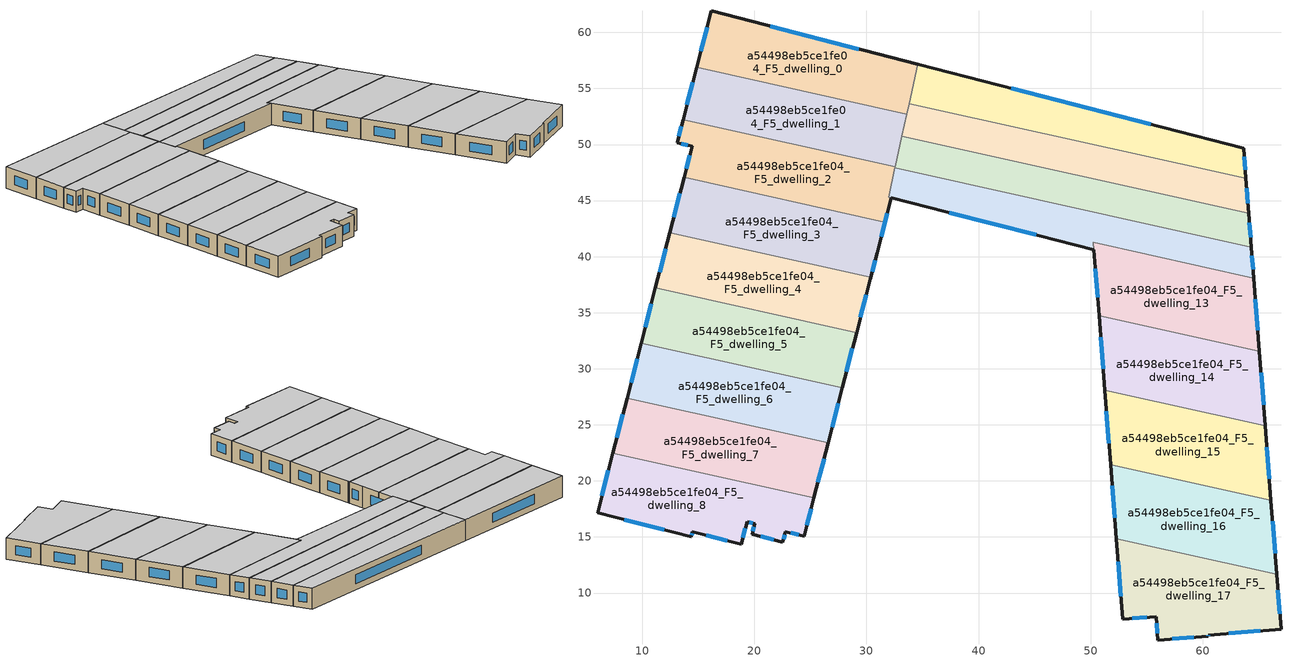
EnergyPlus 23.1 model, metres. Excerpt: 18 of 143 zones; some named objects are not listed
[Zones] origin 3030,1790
a54498eb5ce1fe04_F5_dwelling_0
 floor to a54498eb5ce1fe04_F4_dwelling_0 (EU_floor_Construction): 34.59,57.16 33.61,52.72 14.85,56.88 16.15,61.91 z15
 wall outside (EU_wall_Construction): 34.59,57.16 16.15,61.91 14.85,56.88 z15:18
 wall to a54498eb5ce1fe04_F5_dwelling_1 (EU_wall_Construction): 14.85,56.88 33.61,52.72 z15:18
 wall to a54498eb5ce1fe04_F5_dwelling_9 (EU_wall_Construction): 33.81,53.66 34.59,57.16 z15:18
 wall to a54498eb5ce1fe04_F5_dwelling_10 (EU_wall_Construction): 33.61,52.72 33.81,53.66 z15:18
 window (EU_Window_Construction): 15.78,60.47 15.22,58.32 / 29.32,58.52 21.42,60.55 z15.86:17.14
 ceiling to a54498eb5ce1fe04_F6_dwelling_0 (EU_floor_Construction): 33.61,52.72 34.59,57.16 16.15,61.91 14.85,56.88 z18
a54498eb5ce1fe04_F5_dwelling_1
 floor to a54498eb5ce1fe04_F4_dwelling_1 (EU_floor_Construction): 33.61,52.72 32.56,48 13.65,52.2 14.85,56.88 z15
 wall outside (EU_wall_Construction): 14.85,56.88 13.65,52.2 z15:18
 wall to a54498eb5ce1fe04_F5_dwelling_2 (EU_wall_Construction): 13.65,52.2 32.56,48 z15:18
 wall to a54498eb5ce1fe04_F5_dwelling_11 (EU_wall_Construction): 32.56,48 33.17,50.74 z15:18
 wall to a54498eb5ce1fe04_F5_dwelling_10 (EU_wall_Construction): 33.17,50.74 33.61,52.72 z15:18
 window (EU_Window_Construction): 14.51,55.54 13.99,53.53 z15.86:17.14
 ceiling to a54498eb5ce1fe04_F6_dwelling_1 (EU_floor_Construction): 32.56,48 33.61,52.72 14.85,56.88 13.65,52.2 z18
a54498eb5ce1fe04_F5_dwelling_10
 floor to a54498eb5ce1fe04_F4_dwelling_10 (EU_floor_Construction): 63.84,47 64.08,43.89 33.17,50.74 33.82,53.66 z15
 wall outside (EU_wall_Construction): 64.08,43.89 63.84,47 z15:18
 wall to a54498eb5ce1fe04_F5_dwelling_11 (EU_wall_Construction): 33.17,50.74 64.08,43.89 z15:18
 wall to a54498eb5ce1fe04_F5_dwelling_9 (EU_wall_Construction): 63.84,47 33.82,53.66 z15:18
 window (EU_Window_Construction): 64.02,44.78 63.91,46.11 z15.86:17.14
 ceiling to a54498eb5ce1fe04_F6_dwelling_10 (EU_floor_Construction): 64.08,43.89 63.84,47 33.82,53.66 33.17,50.74 z18
a54498eb5ce1fe04_F5_dwelling_11
 floor to a54498eb5ce1fe04_F4_dwelling_11 (EU_floor_Construction): 64.08,43.89 64.32,40.86 32.54,47.91 33.17,50.74 z15
 wall outside (EU_wall_Construction): 64.32,40.86 64.08,43.89 z15:18
 wall to a54498eb5ce1fe04_F5_dwelling_12 (EU_wall_Construction): 32.54,47.91 64.32,40.86 z15:18
 wall to a54498eb5ce1fe04_F5_dwelling_2 (EU_wall_Construction): 32.56,48 32.54,47.91 z15:18
 window (EU_Window_Construction): 64.25,41.72 64.15,43.02 z15.86:17.14
 ceiling to a54498eb5ce1fe04_F6_dwelling_11 (EU_floor_Construction): 64.32,40.86 64.08,43.89 33.17,50.74 32.54,47.91 z18
a54498eb5ce1fe04_F5_dwelling_12
 floor to a54498eb5ce1fe04_F4_dwelling_12 (EU_floor_Construction): 64.32,40.86 64.53,38.09 50.23,41.26 50.28,40.6 32.22,45.26 31.97,45.31 32.54,47.91 z15
 wall outside (EU_wall_Construction): 64.53,38.09 64.32,40.86 / 32.22,45.26 50.28,40.6 z15:18
 wall to a54498eb5ce1fe04_F5_dwelling_2 (EU_wall_Construction): 32.54,47.91 31.97,45.31 32.22,45.26 z15:18
 wall to a54498eb5ce1fe04_F5_dwelling_13 (EU_wall_Construction): 50.28,40.6 50.23,41.26 64.53,38.09 z15:18
 window (EU_Window_Construction): 64.47,38.88 64.38,40.07 / 37.38,43.93 45.12,41.93 z15.86:17.14
 ceiling to a54498eb5ce1fe04_F6_dwelling_12 (EU_floor_Construction): 64.53,38.09 64.32,40.86 32.54,47.91 31.97,45.31 32.22,45.26 50.28,40.6 50.23,41.26 z18
a54498eb5ce1fe04_F5_dwelling_13
 floor to a54498eb5ce1fe04_F4_dwelling_13 (EU_floor_Construction): 64.53,38.09 65.04,31.54 50.74,34.71 50.23,41.26 z15
 wall outside (EU_wall_Construction): 65.04,31.54 64.53,38.09 / 50.28,40.6 50.74,34.71 z15:18
 wall to a54498eb5ce1fe04_F5_dwelling_14 (EU_wall_Construction): 50.74,34.71 65.04,31.54 z15:18
 window (EU_Window_Construction): 64.9,33.41 64.68,36.22 / 50.41,38.92 50.61,36.4 z15.86:17.14
 ceiling to a54498eb5ce1fe04_F6_dwelling_13 (EU_floor_Construction): 65.04,31.54 64.53,38.09 50.23,41.26 50.74,34.71 z18
a54498eb5ce1fe04_F5_dwelling_14
 floor to a54498eb5ce1fe04_F4_dwelling_14 (EU_floor_Construction): 65.04,31.54 65.56,24.92 51.25,28.09 50.74,34.71 z15
 wall outside (EU_wall_Construction): 50.74,34.71 51.25,28.09 / 65.56,24.92 65.04,31.54 z15:18
 wall to a54498eb5ce1fe04_F5_dwelling_15 (EU_wall_Construction): 51.25,28.09 65.56,24.92 z15:18
 window (EU_Window_Construction): 50.89,32.82 51.11,29.98 / 65.41,26.81 65.19,29.65 z15.86:17.14
 ceiling to a54498eb5ce1fe04_F6_dwelling_14 (EU_floor_Construction): 65.56,24.92 65.04,31.54 50.74,34.71 51.25,28.09 z18
a54498eb5ce1fe04_F5_dwelling_15
 floor to a54498eb5ce1fe04_F4_dwelling_15 (EU_floor_Construction): 65.56,24.92 66.07,18.29 51.77,21.46 51.25,28.09 z15
 wall outside (EU_wall_Construction): 51.25,28.09 51.77,21.46 / 66.07,18.29 65.56,24.92 z15:18
 wall to a54498eb5ce1fe04_F5_dwelling_16 (EU_wall_Construction): 51.77,21.46 66.07,18.29 z15:18
 window (EU_Window_Construction): 51.4,26.19 51.62,23.35 / 65.93,20.18 65.71,23.02 z15.86:17.14
 ceiling to a54498eb5ce1fe04_F6_dwelling_15 (EU_floor_Construction): 66.07,18.29 65.56,24.92 51.25,28.09 51.77,21.46 z18
a54498eb5ce1fe04_F5_dwelling_16
 floor to a54498eb5ce1fe04_F4_dwelling_16 (EU_floor_Construction): 66.07,18.29 66.59,11.66 52.28,14.83 51.77,21.46 z15
 wall outside (EU_wall_Construction): 51.77,21.46 52.28,14.83 / 66.59,11.66 66.07,18.29 z15:18
 wall to a54498eb5ce1fe04_F5_dwelling_17 (EU_wall_Construction): 52.28,14.83 66.59,11.66 z15:18
 window (EU_Window_Construction): 51.92,19.56 52.14,16.72 / 66.44,13.55 66.22,16.39 z15.86:17.14
 ceiling to a54498eb5ce1fe04_F6_dwelling_16 (EU_floor_Construction): 66.59,11.66 66.07,18.29 51.77,21.46 52.28,14.83 z18
a54498eb5ce1fe04_F5_dwelling_17
 floor to a54498eb5ce1fe04_F4_dwelling_17 (EU_floor_Construction): 66.59,11.66 66.97,6.76 60.47,6.25 60.48,6.16 55.99,5.81 55.83,7.9 52.84,7.67 52.28,14.83 z15
 wall outside (EU_wall_Construction): 52.28,14.83 52.84,7.67 55.83,7.9 55.99,5.81 60.48,6.16 60.47,6.25 66.97,6.76 66.59,11.66 z15:18
 window (EU_Window_Construction): 52.44,12.78 52.68,9.71 / 66.86,8.16 66.7,10.26 / 62.33,6.4 65.11,6.62 / 60.47,6.18 60.47,6.23 / 57.27,5.91 59.2,6.06 / 55.88,7.3 55.95,6.41 / 53.69,7.73 54.98,7.83 z15.86:17.14
 ceiling to a54498eb5ce1fe04_F6_dwelling_17 (EU_floor_Construction): 66.97,6.76 66.59,11.66 52.28,14.83 52.84,7.67 55.83,7.9 55.99,5.81 60.48,6.16 60.47,6.25 z18
a54498eb5ce1fe04_F5_dwelling_2
 floor to a54498eb5ce1fe04_F4_dwelling_2 (EU_floor_Construction): 32.56,48 31.97,45.31 32.22,45.26 30.95,40.37 31.65,43.08 13.73,47.07 14.44,49.84 13.12,50.18 13.65,52.2 z15
 wall outside (EU_wall_Construction): 13.65,52.2 13.12,50.18 14.44,49.84 13.73,47.07 / 30.96,40.37 32.22,45.26 z15:18
 wall to a54498eb5ce1fe04_F5_dwelling_3 (EU_wall_Construction): 13.73,47.07 31.65,43.08 30.95,40.37 z15:18
 window (EU_Window_Construction): 14.24,49.05 13.93,47.86 / 13.5,50.08 14.07,49.94 / 13.5,51.62 13.27,50.76 / 31.32,41.77 31.86,43.86 z15.86:17.14
 ceiling to a54498eb5ce1fe04_F6_dwelling_2 (EU_floor_Construction): 30.96,40.37 32.22,45.26 31.97,45.31 32.56,48 13.65,52.2 13.12,50.18 14.44,49.84 13.73,47.07 31.65,43.08 z18
a54498eb5ce1fe04_F5_dwelling_3
 floor to a54498eb5ce1fe04_F4_dwelling_3 (EU_floor_Construction): 31.65,43.08 30.95,40.36 30.34,37.97 30.38,38.15 12.45,42.12 13.73,47.07 z15
 wall outside (EU_wall_Construction): 13.73,47.07 12.45,42.12 / 30.34,37.97 30.95,40.36 z15:18
 wall to a54498eb5ce1fe04_F5_dwelling_4 (EU_wall_Construction): 12.45,42.12 30.38,38.15 30.34,37.97 z15:18
 window (EU_Window_Construction): 13.36,45.65 12.82,43.54 / 30.51,38.65 30.78,39.68 z15.86:17.14
 ceiling to a54498eb5ce1fe04_F6_dwelling_3 (EU_floor_Construction): 30.38,38.15 30.34,37.97 30.95,40.36 31.65,43.08 13.73,47.07 12.45,42.12 z18
a54498eb5ce1fe04_F5_dwelling_4
 floor to a54498eb5ce1fe04_F4_dwelling_4 (EU_floor_Construction): 30.38,38.15 30.34,37.97 29.11,33.23 11.18,37.21 12.45,42.12 z15
 wall outside (EU_wall_Construction): 29.11,33.23 30.34,37.97 / 12.45,42.12 11.18,37.21 z15:18
 wall to a54498eb5ce1fe04_F5_dwelling_5 (EU_wall_Construction): 11.18,37.21 29.11,33.23 z15:18
 window (EU_Window_Construction): 29.46,34.58 29.99,36.61 / 12.09,40.72 11.55,38.61 z15.86:17.14
 ceiling to a54498eb5ce1fe04_F6_dwelling_4 (EU_floor_Construction): 29.11,33.23 30.34,37.97 30.38,38.15 12.45,42.12 11.18,37.21 z18
a54498eb5ce1fe04_F5_dwelling_5
 floor to a54498eb5ce1fe04_F4_dwelling_5 (EU_floor_Construction): 29.11,33.23 27.85,28.31 9.92,32.29 11.18,37.21 z15
 wall outside (EU_wall_Construction): 11.18,37.21 9.92,32.29 / 27.85,28.31 29.11,33.23 z15:18
 wall to a54498eb5ce1fe04_F5_dwelling_6 (EU_wall_Construction): 9.92,32.29 27.85,28.31 z15:18
 window (EU_Window_Construction): 10.82,35.8 10.28,33.69 / 28.21,29.72 28.75,31.83 z15.86:17.14
 ceiling to a54498eb5ce1fe04_F6_dwelling_5 (EU_floor_Construction): 27.85,28.31 29.11,33.23 11.18,37.21 9.92,32.29 z18
a54498eb5ce1fe04_F5_dwelling_6
 floor to a54498eb5ce1fe04_F4_dwelling_6 (EU_floor_Construction): 27.85,28.31 26.58,23.4 8.65,27.37 9.92,32.29 z15
 wall outside (EU_wall_Construction): 9.92,32.29 8.65,27.37 / 26.58,23.4 27.85,28.31 z15:18
 wall to a54498eb5ce1fe04_F5_dwelling_7 (EU_wall_Construction): 8.65,27.37 26.58,23.4 z15:18
 window (EU_Window_Construction): 9.55,30.88 9.01,28.78 / 26.94,24.8 27.48,26.91 z15.86:17.14
 ceiling to a54498eb5ce1fe04_F6_dwelling_6 (EU_floor_Construction): 26.58,23.4 27.85,28.31 9.92,32.29 8.65,27.37 z18
a54498eb5ce1fe04_F5_dwelling_7
 floor to a54498eb5ce1fe04_F4_dwelling_7 (EU_floor_Construction): 26.58,23.4 25.31,18.48 7.38,22.45 8.65,27.37 z15
 wall outside (EU_wall_Construction): 8.65,27.37 7.38,22.45 / 25.31,18.48 26.58,23.4 z15:18
 wall to a54498eb5ce1fe04_F5_dwelling_8 (EU_wall_Construction): 7.38,22.45 25.31,18.48 z15:18
 window (EU_Window_Construction): 8.29,25.97 7.74,23.86 / 25.67,19.88 26.22,21.99 z15.86:17.14
 ceiling to a54498eb5ce1fe04_F6_dwelling_7 (EU_floor_Construction): 25.31,18.48 26.58,23.4 8.65,27.37 7.38,22.45 z18
a54498eb5ce1fe04_F5_dwelling_8
 floor to a54498eb5ce1fe04_F4_dwelling_8 (EU_floor_Construction): 25.31,18.48 24.43,15.05 22.77,15.48 22.53,14.55 19.79,15.26 20.03,16.19 19.35,16.36 18.84,14.35 14.48,15.47 14.37,15.04 6.01,17.15 7.38,22.45 z15
 wall outside (EU_wall_Construction): 7.38,22.45 6.01,17.15 14.37,15.04 14.48,15.47 18.84,14.35 19.35,16.36 20.03,16.19 19.79,15.26 22.53,14.55 22.77,15.48 24.43,15.05 25.31,18.48 z15:18
 window (EU_Window_Construction): 19.96,15.92 19.86,15.52 / 19.55,16.31 19.84,16.24 / 18.98,14.92 19.21,15.79 / 15.72,15.15 17.59,14.67 / 14.4,15.16 14.45,15.35 / 8.4,16.54 11.98,15.64 / 6.99,20.94 6.4,18.66 / 24.68,16.03 25.06,17.5 / 23.25,15.36 23.96,15.18 / 22.6,14.82 22.7,15.22 / 20.58,15.06 21.75,14.75 z15.86:17.14
 ceiling to a54498eb5ce1fe04_F6_dwelling_8 (EU_floor_Construction): 24.43,15.05 25.31,18.48 7.38,22.45 6.01,17.15 14.37,15.04 14.48,15.47 18.84,14.35 19.35,16.36 20.03,16.19 19.79,15.26 22.53,14.55 22.77,15.48 z18
a54498eb5ce1fe04_F5_dwelling_9
 floor to a54498eb5ce1fe04_F4_dwelling_9 (EU_floor_Construction): 63.64,49.67 63.84,47 33.82,53.66 34.59,57.16 z15
 wall outside (EU_wall_Construction): 63.84,47 63.64,49.67 34.59,57.16 z15:18
 window (EU_Window_Construction): 55.34,51.81 42.89,55.02 / 63.78,47.76 63.69,48.91 z15.86:17.14
 ceiling to a54498eb5ce1fe04_F6_dwelling_9 (EU_floor_Construction): 63.84,47 63.64,49.67 34.59,57.16 33.82,53.66 z18
[Building]
EU S2 Campaign: North Axis=0; Terrain=City; Solar Distribution=FullExterior
[Site:Location]
Helsinki-Vantaa.AP: Latitude=60.317; Longitude=24.963; Time Zone=2; Elevation=54.6
[SizingPeriod:WeatherFileDays]
AnnualSizingPeriod: Begin Month=1; Begin Day of Month=1; End Month=12; End Day of Month=31; Day of Week for Start Day=Monday; Use Weather File Daylight Saving Period=No; Use Weather File Rain and Snow Indicators=No
[MATERIAL]
EU_InternalMass_Material: Roughness=MediumRough; Thickness=0.1; Conductivity=1; Density=1800; Specific Heat=900; Thermal Absorptance=0.9; Solar Absorptance=0.7; Visible Absorptance=0.7
[MATERIAL:NOMASS] Roughness=MediumRough; Thermal Absorptance=0.9; Solar Absorptance=0.7; Visible Absorptance=0.7
Name | Thermal Resistance
EU_wall_NoMass | 5.91765
EU_floor_NoMass | 6.2875
[WINDOWMATERIAL:SIMPLEGLAZINGSYSTEM]
EU_Window_SimpleGlazing: UFactor=0.994035; Solar Heat Gain Coefficient=0.7; Visible Transmittance=0.7
[CONSTRUCTION]
EU_wall_Construction: EU_wall_NoMass
EU_floor_Construction: EU_floor_NoMass
EU_Window_Construction: EU_Window_SimpleGlazing
EU_InternalMass_Construction: EU_InternalMass_Material
[ZONE] Type=1; Multiplier=1; Ceiling Height=autocalculate; Floor Area=autocalculate; Part of Total Floor Area=Yes
Name | Volume
a54498eb5ce1fe04_F5_dwelling_0 | 279.579
a54498eb5ce1fe04_F5_dwelling_1 | 279.638
a54498eb5ce1fe04_F5_dwelling_10; a54498eb5ce1fe04_F5_dwelling_11 | 279.642
a54498eb5ce1fe04_F5_dwelling_12 | 280.151
a54498eb5ce1fe04_F5_dwelling_13 | 276.139
a54498eb5ce1fe04_F5_dwelling_14 | 279.519
a54498eb5ce1fe04_F5_dwelling_15 | 279.626
a54498eb5ce1fe04_F5_dwelling_16 | 279.625
a54498eb5ce1fe04_F5_dwelling_17 | 279.613
a54498eb5ce1fe04_F5_dwelling_2 | 281.298
a54498eb5ce1fe04_F5_dwelling_3 | 280.831
a54498eb5ce1fe04_F5_dwelling_4 | 279.646
a54498eb5ce1fe04_F5_dwelling_5 | 279.582
a54498eb5ce1fe04_F5_dwelling_6 | 279.635
a54498eb5ce1fe04_F5_dwelling_7 | 279.636
a54498eb5ce1fe04_F5_dwelling_8 | 279.595
a54498eb5ce1fe04_F5_dwelling_9 | 279.56
[INTERNALMASS] Construction=EU_InternalMass_Construction
Name | Zone or ZoneList | Surface Area
a54498eb5ce1fe04_F5_dwelling_0_EU_InternalMass | a54498eb5ce1fe04_F5_dwelling_0 | 93.1929
a54498eb5ce1fe04_F5_dwelling_1_EU_InternalMass | a54498eb5ce1fe04_F5_dwelling_1 | 93.2123
a54498eb5ce1fe04_F5_dwelling_2_EU_InternalMass | a54498eb5ce1fe04_F5_dwelling_2 | 93.7642
a54498eb5ce1fe04_F5_dwelling_3_EU_InternalMass | a54498eb5ce1fe04_F5_dwelling_3 | 93.6038
a54498eb5ce1fe04_F5_dwelling_4_EU_InternalMass | a54498eb5ce1fe04_F5_dwelling_4 | 93.2157
a54498eb5ce1fe04_F5_dwelling_5_EU_InternalMass | a54498eb5ce1fe04_F5_dwelling_5 | 93.1938
a54498eb5ce1fe04_F5_dwelling_6_EU_InternalMass | a54498eb5ce1fe04_F5_dwelling_6 | 93.2117
a54498eb5ce1fe04_F5_dwelling_7_EU_InternalMass | a54498eb5ce1fe04_F5_dwelling_7 | 93.2122
a54498eb5ce1fe04_F5_dwelling_8_EU_InternalMass | a54498eb5ce1fe04_F5_dwelling_8 | 93.1987
a54498eb5ce1fe04_F5_dwelling_9_EU_InternalMass | a54498eb5ce1fe04_F5_dwelling_9 | 93.1864
a54498eb5ce1fe04_F5_dwelling_10_EU_InternalMass | a54498eb5ce1fe04_F5_dwelling_10 | 93.2141
a54498eb5ce1fe04_F5_dwelling_11_EU_InternalMass | a54498eb5ce1fe04_F5_dwelling_11 | 93.2139
a54498eb5ce1fe04_F5_dwelling_12_EU_InternalMass | a54498eb5ce1fe04_F5_dwelling_12 | 93.3839
a54498eb5ce1fe04_F5_dwelling_13_EU_InternalMass | a54498eb5ce1fe04_F5_dwelling_13 | 92.0657
a54498eb5ce1fe04_F5_dwelling_14_EU_InternalMass | a54498eb5ce1fe04_F5_dwelling_14 | 93.1731
a54498eb5ce1fe04_F5_dwelling_15_EU_InternalMass | a54498eb5ce1fe04_F5_dwelling_15 | 93.2086
a54498eb5ce1fe04_F5_dwelling_16_EU_InternalMass | a54498eb5ce1fe04_F5_dwelling_16 | 93.2086
a54498eb5ce1fe04_F5_dwelling_17_EU_InternalMass | a54498eb5ce1fe04_F5_dwelling_17 | 93.2048
[OTHEREQUIPMENT] Fuel Type=Electricity; Design Level Calculation Method=Watts/Area; Power per Zone Floor Area=1; Fraction Latent=0; Fraction Radiant=0; Fraction Lost=0; Carbon Dioxide Generation Rate=0; EndUse Subcategory=EU_Step8_InternalGains
Name | Zone or ZoneList or Space or SpaceList | Schedule
EU_Step8_InternalGain_a54498eb5ce1fe04_F5_dwelling_0_f000 | a54498eb5ce1fe04_F5_dwelling_0 | EU_Step8_GainSchedule_a54498eb5ce1fe04_F5_dwelling_0_f000
EU_Step8_InternalGain_a54498eb5ce1fe04_F5_dwelling_1_f000 | a54498eb5ce1fe04_F5_dwelling_1 | EU_Step8_GainSchedule_a54498eb5ce1fe04_F5_dwelling_1_f000
EU_Step8_InternalGain_a54498eb5ce1fe04_F5_dwelling_2_f000 | a54498eb5ce1fe04_F5_dwelling_2 | EU_Step8_GainSchedule_a54498eb5ce1fe04_F5_dwelling_2_f000
EU_Step8_InternalGain_a54498eb5ce1fe04_F5_dwelling_3_f000 | a54498eb5ce1fe04_F5_dwelling_3 | EU_Step8_GainSchedule_a54498eb5ce1fe04_F5_dwelling_3_f000
EU_Step8_InternalGain_a54498eb5ce1fe04_F5_dwelling_4_f000 | a54498eb5ce1fe04_F5_dwelling_4 | EU_Step8_GainSchedule_a54498eb5ce1fe04_F5_dwelling_4_f000
EU_Step8_InternalGain_a54498eb5ce1fe04_F5_dwelling_5_f000 | a54498eb5ce1fe04_F5_dwelling_5 | EU_Step8_GainSchedule_a54498eb5ce1fe04_F5_dwelling_5_f000
EU_Step8_InternalGain_a54498eb5ce1fe04_F5_dwelling_6_f000 | a54498eb5ce1fe04_F5_dwelling_6 | EU_Step8_GainSchedule_a54498eb5ce1fe04_F5_dwelling_6_f000
EU_Step8_InternalGain_a54498eb5ce1fe04_F5_dwelling_7_f000 | a54498eb5ce1fe04_F5_dwelling_7 | EU_Step8_GainSchedule_a54498eb5ce1fe04_F5_dwelling_7_f000
EU_Step8_InternalGain_a54498eb5ce1fe04_F5_dwelling_8_f000 | a54498eb5ce1fe04_F5_dwelling_8 | EU_Step8_GainSchedule_a54498eb5ce1fe04_F5_dwelling_8_f000
EU_Step8_InternalGain_a54498eb5ce1fe04_F5_dwelling_9_f000 | a54498eb5ce1fe04_F5_dwelling_9 | EU_Step8_GainSchedule_a54498eb5ce1fe04_F5_dwelling_9_f000
EU_Step8_InternalGain_a54498eb5ce1fe04_F5_dwelling_10_f000 | a54498eb5ce1fe04_F5_dwelling_10 | EU_Step8_GainSchedule_a54498eb5ce1fe04_F5_dwelling_10_f000
EU_Step8_InternalGain_a54498eb5ce1fe04_F5_dwelling_11_f000 | a54498eb5ce1fe04_F5_dwelling_11 | EU_Step8_GainSchedule_a54498eb5ce1fe04_F5_dwelling_11_f000
EU_Step8_InternalGain_a54498eb5ce1fe04_F5_dwelling_12_f000 | a54498eb5ce1fe04_F5_dwelling_12 | EU_Step8_GainSchedule_a54498eb5ce1fe04_F5_dwelling_12_f000
EU_Step8_InternalGain_a54498eb5ce1fe04_F5_dwelling_13_f000 | a54498eb5ce1fe04_F5_dwelling_13 | EU_Step8_GainSchedule_a54498eb5ce1fe04_F5_dwelling_13_f000
EU_Step8_InternalGain_a54498eb5ce1fe04_F5_dwelling_14_f000 | a54498eb5ce1fe04_F5_dwelling_14 | EU_Step8_GainSchedule_a54498eb5ce1fe04_F5_dwelling_14_f000
EU_Step8_InternalGain_a54498eb5ce1fe04_F5_dwelling_15_f000 | a54498eb5ce1fe04_F5_dwelling_15 | EU_Step8_GainSchedule_a54498eb5ce1fe04_F5_dwelling_15_f000
EU_Step8_InternalGain_a54498eb5ce1fe04_F5_dwelling_16_f000 | a54498eb5ce1fe04_F5_dwelling_16 | EU_Step8_GainSchedule_a54498eb5ce1fe04_F5_dwelling_16_f000
EU_Step8_InternalGain_a54498eb5ce1fe04_F5_dwelling_17_f000 | a54498eb5ce1fe04_F5_dwelling_17 | EU_Step8_GainSchedule_a54498eb5ce1fe04_F5_dwelling_17_f000
[ZONEVENTILATION:DESIGNFLOWRATE] Schedule=EU_AlwaysOn; Design Flow Rate Calculation Method=AirChanges/Hour; Air Changes per Hour=0.596421; Ventilation Type=Natural; Fan Pressure Rise=0; Fan Total Efficiency=1; Constant Term Coefficient=1; Temperature Term Coefficient=0; Velocity Term Coefficient=0; Velocity Squared Term Coefficient=0; Minimum Indoor Temperature=-100; Maximum Indoor Temperature=100; Delta Temperature=-100; Minimum Outdoor Temperature=-100; Maximum Outdoor Temperature=100; Maximum Wind Speed=40
Name | Zone or ZoneList or Space or SpaceList
EU_ConstantAir_a54498eb5ce1fe04_F5_dwelling_0 | a54498eb5ce1fe04_F5_dwelling_0
EU_ConstantAir_a54498eb5ce1fe04_F5_dwelling_1 | a54498eb5ce1fe04_F5_dwelling_1
EU_ConstantAir_a54498eb5ce1fe04_F5_dwelling_2 | a54498eb5ce1fe04_F5_dwelling_2
EU_ConstantAir_a54498eb5ce1fe04_F5_dwelling_3 | a54498eb5ce1fe04_F5_dwelling_3
EU_ConstantAir_a54498eb5ce1fe04_F5_dwelling_4 | a54498eb5ce1fe04_F5_dwelling_4
EU_ConstantAir_a54498eb5ce1fe04_F5_dwelling_5 | a54498eb5ce1fe04_F5_dwelling_5
EU_ConstantAir_a54498eb5ce1fe04_F5_dwelling_6 | a54498eb5ce1fe04_F5_dwelling_6
EU_ConstantAir_a54498eb5ce1fe04_F5_dwelling_7 | a54498eb5ce1fe04_F5_dwelling_7
EU_ConstantAir_a54498eb5ce1fe04_F5_dwelling_8 | a54498eb5ce1fe04_F5_dwelling_8
EU_ConstantAir_a54498eb5ce1fe04_F5_dwelling_9 | a54498eb5ce1fe04_F5_dwelling_9
EU_ConstantAir_a54498eb5ce1fe04_F5_dwelling_10 | a54498eb5ce1fe04_F5_dwelling_10
EU_ConstantAir_a54498eb5ce1fe04_F5_dwelling_11 | a54498eb5ce1fe04_F5_dwelling_11
EU_ConstantAir_a54498eb5ce1fe04_F5_dwelling_12 | a54498eb5ce1fe04_F5_dwelling_12
EU_ConstantAir_a54498eb5ce1fe04_F5_dwelling_13 | a54498eb5ce1fe04_F5_dwelling_13
EU_ConstantAir_a54498eb5ce1fe04_F5_dwelling_14 | a54498eb5ce1fe04_F5_dwelling_14
EU_ConstantAir_a54498eb5ce1fe04_F5_dwelling_15 | a54498eb5ce1fe04_F5_dwelling_15
EU_ConstantAir_a54498eb5ce1fe04_F5_dwelling_16 | a54498eb5ce1fe04_F5_dwelling_16
EU_ConstantAir_a54498eb5ce1fe04_F5_dwelling_17 | a54498eb5ce1fe04_F5_dwelling_17
[HVACTEMPLATE:ZONE:IDEALLOADSAIRSYSTEM] System Availability Schedule=EU_AlwaysOn; Maximum Heating Supply Air Temperature=50; Minimum Cooling Supply Air Temperature=13; Maximum Heating Supply Air Humidity Ratio=0.0156; Minimum Cooling Supply Air Humidity Ratio=0.0077; Heating Limit=NoLimit; Cooling Limit=NoLimit; Heating Availability Schedule=EU_AlwaysOn; Cooling Availability Schedule=EU_CoolingOff; Dehumidification Control Type=ConstantSensibleHeatRatio; Cooling Sensible Heat Ratio=0.7; Dehumidification Setpoint=60; Humidification Control Type=None; Humidification Setpoint=30; Outdoor Air Method=None; Outdoor Air Flow Rate per Person=0.00944; Outdoor Air Flow Rate per Zone Floor Area=0; Outdoor Air Flow Rate per Zone=0; Demand Controlled Ventilation Type=None; Outdoor Air Economizer Type=NoEconomizer; Heat Recovery Type=None; Sensible Heat Recovery Effectiveness=0.7; Latent Heat Recovery Effectiveness=0.65
Name | Template Thermostat
a54498eb5ce1fe04_F5_dwelling_0 | EU_HeatOnly_a54498eb5ce1fe04_F5_dwelling_0
a54498eb5ce1fe04_F5_dwelling_1 | EU_HeatOnly_a54498eb5ce1fe04_F5_dwelling_1
a54498eb5ce1fe04_F5_dwelling_2 | EU_HeatOnly_a54498eb5ce1fe04_F5_dwelling_2
a54498eb5ce1fe04_F5_dwelling_3 | EU_HeatOnly_a54498eb5ce1fe04_F5_dwelling_3
a54498eb5ce1fe04_F5_dwelling_4 | EU_HeatOnly_a54498eb5ce1fe04_F5_dwelling_4
a54498eb5ce1fe04_F5_dwelling_5 | EU_HeatOnly_a54498eb5ce1fe04_F5_dwelling_5
a54498eb5ce1fe04_F5_dwelling_6 | EU_HeatOnly_a54498eb5ce1fe04_F5_dwelling_6
a54498eb5ce1fe04_F5_dwelling_7 | EU_HeatOnly_a54498eb5ce1fe04_F5_dwelling_7
a54498eb5ce1fe04_F5_dwelling_8 | EU_HeatOnly_a54498eb5ce1fe04_F5_dwelling_8
a54498eb5ce1fe04_F5_dwelling_9 | EU_HeatOnly_a54498eb5ce1fe04_F5_dwelling_9
a54498eb5ce1fe04_F5_dwelling_10 | EU_HeatOnly_a54498eb5ce1fe04_F5_dwelling_10
a54498eb5ce1fe04_F5_dwelling_11 | EU_HeatOnly_a54498eb5ce1fe04_F5_dwelling_11
a54498eb5ce1fe04_F5_dwelling_12 | EU_HeatOnly_a54498eb5ce1fe04_F5_dwelling_12
a54498eb5ce1fe04_F5_dwelling_13 | EU_HeatOnly_a54498eb5ce1fe04_F5_dwelling_13
a54498eb5ce1fe04_F5_dwelling_14 | EU_HeatOnly_a54498eb5ce1fe04_F5_dwelling_14
a54498eb5ce1fe04_F5_dwelling_15 | EU_HeatOnly_a54498eb5ce1fe04_F5_dwelling_15
a54498eb5ce1fe04_F5_dwelling_16 | EU_HeatOnly_a54498eb5ce1fe04_F5_dwelling_16
a54498eb5ce1fe04_F5_dwelling_17 | EU_HeatOnly_a54498eb5ce1fe04_F5_dwelling_17
[SIZING:ZONE] Zone Cooling Design Supply Air Temperature Input Method=SupplyAirTemperature; Zone Cooling Design Supply Air Temperature=13; Zone Heating Design Supply Air Temperature Input Method=SupplyAirTemperature; Zone Heating Design Supply Air Temperature=50; Zone Cooling Design Supply Air Humidity Ratio=0.008; Zone Heating Design Supply Air Humidity Ratio=0.008; Cooling Design Air Flow Method=DesignDay; Cooling Design Air Flow Rate=0; Cooling Minimum Air Flow per Zone Floor Area=0.000762; Cooling Minimum Air Flow=0; Cooling Minimum Air Flow Fraction=0.2; Heating Design Air Flow Method=DesignDay; Heating Design Air Flow Rate=0; Heating Maximum Air Flow per Zone Floor Area=0.002032; Heating Maximum Air Flow=0.141576; Heating Maximum Air Flow Fraction=0.3; Account for Dedicated Outdoor Air System=No; Dedicated Outdoor Air System Control Strategy=NeutralSupplyAir; Dedicated Outdoor Air Low Setpoint Temperature for Design=autosize; Dedicated Outdoor Air High Setpoint Temperature for Design=autosize; Zone Load Sizing Method=Sensible Load Only No Latent Load; Zone Latent Cooling Design Supply Air Humidity Ratio Input Method=HumidityRatioDifference; Zone Cooling Design Supply Air Humidity Ratio Difference=0.005; Zone Latent Heating Design Supply Air Humidity Ratio Input Method=HumidityRatioDifference; Zone Humidification Design Supply Air Humidity Ratio Difference=0.005
a54498eb5ce1fe04_F5_dwelling_0; a54498eb5ce1fe04_F5_dwelling_1; a54498eb5ce1fe04_F5_dwelling_2; a54498eb5ce1fe04_F5_dwelling_3; a54498eb5ce1fe04_F5_dwelling_4; a54498eb5ce1fe04_F5_dwelling_5; a54498eb5ce1fe04_F5_dwelling_6; a54498eb5ce1fe04_F5_dwelling_7; a54498eb5ce1fe04_F5_dwelling_8; a54498eb5ce1fe04_F5_dwelling_9; a54498eb5ce1fe04_F5_dwelling_10; a54498eb5ce1fe04_F5_dwelling_11; a54498eb5ce1fe04_F5_dwelling_12; a54498eb5ce1fe04_F5_dwelling_13; a54498eb5ce1fe04_F5_dwelling_14; a54498eb5ce1fe04_F5_dwelling_15; a54498eb5ce1fe04_F5_dwelling_16; a54498eb5ce1fe04_F5_dwelling_17
[SCHEDULE:CONSTANT]
Name | Hourly Value
EU_AlwaysOn | 1
EU_CoolingOff | 0
[SCHEDULE:FILE] Column Number=1; Rows to Skip at Top=0; Number of Hours of Data=8760; Column Separator=Comma; Interpolate to Timestep=No; Minutes per Item=60; Adjust Schedule for Daylight Savings=Yes
Name | File
EU_Step8_GainSchedule_a54498eb5ce1fe04_F5_dwelling_0_f000 | ../../schedules/a54498eb5ce1fe04/a54498eb5ce1fe04_F5_dwelling_0_f000_gain.csv
EU_Step8_GainSchedule_a54498eb5ce1fe04_F5_dwelling_1_f000 | ../../schedules/a54498eb5ce1fe04/a54498eb5ce1fe04_F5_dwelling_1_f000_gain.csv
EU_Step8_GainSchedule_a54498eb5ce1fe04_F5_dwelling_2_f000 | ../../schedules/a54498eb5ce1fe04/a54498eb5ce1fe04_F5_dwelling_2_f000_gain.csv
EU_Step8_GainSchedule_a54498eb5ce1fe04_F5_dwelling_3_f000 | ../../schedules/a54498eb5ce1fe04/a54498eb5ce1fe04_F5_dwelling_3_f000_gain.csv
EU_Step8_GainSchedule_a54498eb5ce1fe04_F5_dwelling_4_f000 | ../../schedules/a54498eb5ce1fe04/a54498eb5ce1fe04_F5_dwelling_4_f000_gain.csv
EU_Step8_GainSchedule_a54498eb5ce1fe04_F5_dwelling_5_f000 | ../../schedules/a54498eb5ce1fe04/a54498eb5ce1fe04_F5_dwelling_5_f000_gain.csv
EU_Step8_GainSchedule_a54498eb5ce1fe04_F5_dwelling_6_f000 | ../../schedules/a54498eb5ce1fe04/a54498eb5ce1fe04_F5_dwelling_6_f000_gain.csv
EU_Step8_GainSchedule_a54498eb5ce1fe04_F5_dwelling_7_f000 | ../../schedules/a54498eb5ce1fe04/a54498eb5ce1fe04_F5_dwelling_7_f000_gain.csv
EU_Step8_GainSchedule_a54498eb5ce1fe04_F5_dwelling_8_f000 | ../../schedules/a54498eb5ce1fe04/a54498eb5ce1fe04_F5_dwelling_8_f000_gain.csv
EU_Step8_GainSchedule_a54498eb5ce1fe04_F5_dwelling_9_f000 | ../../schedules/a54498eb5ce1fe04/a54498eb5ce1fe04_F5_dwelling_9_f000_gain.csv
EU_Step8_GainSchedule_a54498eb5ce1fe04_F5_dwelling_10_f000 | ../../schedules/a54498eb5ce1fe04/a54498eb5ce1fe04_F5_dwelling_10_f000_gain.csv
EU_Step8_GainSchedule_a54498eb5ce1fe04_F5_dwelling_11_f000 | ../../schedules/a54498eb5ce1fe04/a54498eb5ce1fe04_F5_dwelling_11_f000_gain.csv
EU_Step8_GainSchedule_a54498eb5ce1fe04_F5_dwelling_12_f000 | ../../schedules/a54498eb5ce1fe04/a54498eb5ce1fe04_F5_dwelling_12_f000_gain.csv
EU_Step8_GainSchedule_a54498eb5ce1fe04_F5_dwelling_13_f000 | ../../schedules/a54498eb5ce1fe04/a54498eb5ce1fe04_F5_dwelling_13_f000_gain.csv
EU_Step8_GainSchedule_a54498eb5ce1fe04_F5_dwelling_14_f000 | ../../schedules/a54498eb5ce1fe04/a54498eb5ce1fe04_F5_dwelling_14_f000_gain.csv
EU_Step8_GainSchedule_a54498eb5ce1fe04_F5_dwelling_15_f000 | ../../schedules/a54498eb5ce1fe04/a54498eb5ce1fe04_F5_dwelling_15_f000_gain.csv
EU_Step8_GainSchedule_a54498eb5ce1fe04_F5_dwelling_16_f000 | ../../schedules/a54498eb5ce1fe04/a54498eb5ce1fe04_F5_dwelling_16_f000_gain.csv
EU_Step8_GainSchedule_a54498eb5ce1fe04_F5_dwelling_17_f000 | ../../schedules/a54498eb5ce1fe04/a54498eb5ce1fe04_F5_dwelling_17_f000_gain.csv
